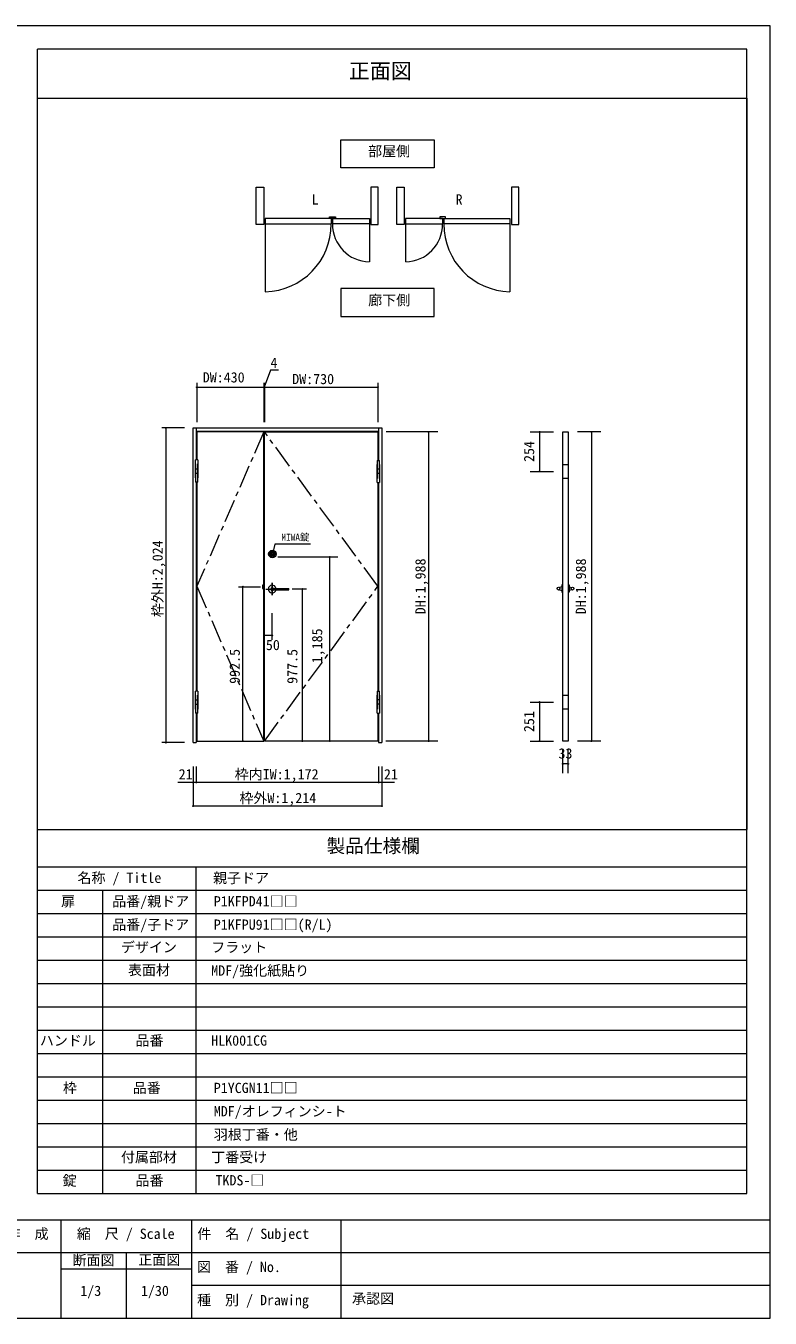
# Model space of a CAD drawing. Units: millimetres on the paper, enlarged 10 times, with parts at other scales. Extents: x -1985 to 2015, y -1370 to 1400.
# Drawn here: x 420 to 2015, y -1370 to 1400 of the extents above; entities that cross this region are included whole.
import ezdxf
from ezdxf.enums import TextEntityAlignment as Align

# ---------------------------------------------------------------- set-up
doc = ezdxf.new("R2010")
doc.units = ezdxf.units.MM
doc.header["$LTSCALE"] = 10
doc.header["$PDMODE"] = 32
doc.header["$PDSIZE"] = 2
doc.linetypes.add('CHAIN1', pattern=[8, 5, -1, 1, -1])
for name, color, linetype, lineweight in [('1-0_下線', 7, 'Continuous', 9), ('1-1_0', 7, 'Continuous', 18), ('3-0', 7, 'Continuous', 9)]:
    doc.layers.add(name, color=color, linetype=linetype, lineweight=lineweight)
doc.styles.add('ＭＳ ゴシック', font='')
doc.styles.get('ＭＳ ゴシック').set_extended_font_data('MS Gothic')

msp = doc.modelspace()

# ---------------------------------------------------------------- linework, layer by layer
at = {"layer": '1-0_下線'}
for p, q in [((785, -1102.5), (785, -402.5)), ((585, -1102.5), (585, -452.5))]:
    msp.add_line(p, q, dxfattribs=at)
at = {"layer": '1-1_0', "lineweight": 9}
for p, q in [((1965, 1350), (445, 1350)), ((445, -322.5), (445, 1350)), ((1965, -1102.5), (1965, 1350)), ((445, 1245), (1965, 1245)), ((445, -322.5), (1965, -322.5)), ((445, -402.5), (1965, -402.5)), ((445, -452.5), (1965, -452.5)), ((445, -502.5), (1965, -502.5)), ((445, -552.5), (1965, -552.5)), ((445, -602.5), (1965, -602.5)), ((445, -652.5), (1965, -652.5)), ((445, -702.5), (1965, -702.5)), ((445, -752.5), (1965, -752.5)), ((445, -802.5), (1965, -802.5)), ((445, -852.5), (1965, -852.5)), ((445, -902.5), (1965, -902.5)), ((445, -952.5), (1965, -952.5)), ((445, -1002.5), (1965, -1002.5)), ((445, -1052.5), (1965, -1052.5)), ((445, -1102.5), (1965, -1102.5)), ((2015, -1160), (-1985, -1160)), ((495, -1160), (495, -1370)), ((775, -1160), (775, -1370)), ((1095, -1160), (1095, -1370)), ((2015, -1230), (-1175, -1230)), ((635, -1230), (635, -1370)), ((775, -1265), (495, -1265)), ((2015, -1300), (775, -1300))]:
    msp.add_line(p, q, dxfattribs=at)
msp.add_lwpolyline([(-1985, -1370), (2015, -1370), (2015, 1400), (-1985, 1400)], close=True, dxfattribs=at)
for points in [[(445, -322.5), (445, 1245), (1965, 1245), (1965, -322.5)], [(445, -1102.5), (445, -322.5), (1965, -322.5)]]:
    msp.add_lwpolyline(points, dxfattribs=at)
at = {"layer": '3-0'}
for p, q in [((932.75, 987.33), (932.75, 830)), ((932.75, 975.33), (1074.15, 975.33)), ((1074.15, 987.33), (1074.15, 975.33)), ((1077.13, 987.33), (1077.13, 975.33)), ((1077.13, 987.33), (1077.13, 975.33)), ((1156.21, 975.33), (1077.13, 975.33)), ((1156.21, 982.05), (1156.21, 894.05)), ((1233.9, 982.05), (1233.9, 894.05)), ((1233.9, 975.33), (1312.99, 975.33)), ((1312.99, 987.33), (1312.99, 975.33)), ((1312.99, 987.33), (1312.99, 975.33)), ((1315.97, 987.33), (1315.97, 975.33)), ((1457.37, 975.33), (1315.97, 975.33)), ((1457.37, 987.33), (1457.37, 830)), ((786.62, 634.53), (786.62, 550.38)), ((786.62, 625.38), (929.96, 625.38)), ((929.96, 634.53), (929.96, 550.38)), ((929.96, 625.38), (931.29, 625.38)), ((931.29, 634.6), (931.29, 550.45)), ((931.29, 625.45), (1174.62, 625.45)), ((1174.62, 634.6), (1174.62, 550.45)), ((759.72, 538.21), (711.76, 538.21)), ((719.78, 539.21), (719.78, -136.46)), ((778.29, 538.21), (1182.96, 538.21)), ((778.29, -136.46), (778.29, 538.21)), ((785.29, 538.21), (785.29, 469.54)), ((785.29, 531.21), (1175.96, 531.21)), ((929.96, 529.54), (786.62, 529.54)), ((786.62, 529.54), (786.62, 469.54)), ((786.62, 529.54), (786.62, 469.54)), ((929.96, -133.12), (929.96, 529.54)), ((931.29, 529.54), (1174.62, 529.54)), ((931.29, -133.12), (931.29, 529.54)), ((1174.62, 529.54), (1174.62, 469.54)), ((1174.62, 529.54), (1174.62, 468.54)), ((1175.96, 538.21), (1175.96, 468.54)), ((1182.96, 538.21), (1182.96, -136.46)), ((1253.17, 529.54), (1191.83, 529.54)), ((1303.17, 529.54), (1253.17, 529.54)), ((1283.17, 529.54), (1283.17, -133.12)), ((1500.9, 529.54), (1550.9, 529.54)), ((1520.9, 529.54), (1520.9, 444.88)), ((1570.9, 529.54), (1581.9, 529.54)), ((1570.9, -133.12), (1570.9, 529.54)), ((1581.9, 529.54), (1581.9, -133.12)), ((1651.9, 529.54), (1601.9, 529.54)), ((1631.9, 529.54), (1631.9, -133.12)), ((783.2, 430.88), (783.2, 469.54)), ((788.7, 469.54), (783.2, 469.54)), ((783.2, 460.88), (783.2, 422.21)), ((783.2, 450.61), (788.7, 450.61)), ((788.7, 469.54), (788.7, 430.88)), ((788.7, 422.21), (788.7, 460.88)), ((1172.55, 468.54), (1172.55, 429.88)), ((1172.55, 468.54), (1178.05, 468.54)), ((1172.55, 421.21), (1172.55, 459.88)), ((1178.05, 449.61), (1172.55, 449.61)), ((1178.05, 429.88), (1178.05, 468.54)), ((1178.05, 459.88), (1178.05, 421.21)), ((1500.9, 444.88), (1550.9, 444.88)), ((783.2, 441.15), (788.7, 441.15)), ((788.7, 422.21), (783.2, 422.21)), ((785.29, 422.21), (785.29, -25.79)), ((786.62, 422.21), (786.62, -24.79)), ((786.62, 422.21), (786.62, -25.79)), ((1178.05, 440.15), (1172.55, 440.15)), ((1172.55, 421.21), (1178.05, 421.21)), ((1174.62, 421.21), (1174.62, -25.79)), ((1175.96, 421.21), (1175.96, -25.79)), ((953.75, 288.75), (948.29, 267.88)), ((1030.23, 288.75), (953.75, 288.75)), ((943.48, 268.38), (953.1, 268.38)), ((953.1, 268.38), (953.1, 267.38)), ((875.98, 197.71), (922.63, 197.71)), ((885.13, -133.12), (885.13, 197.71)), ((934.62, 192.71), (961.29, 192.71)), ((934.62, 192.71), (961.29, 192.71)), ((1021.67, 192.71), (990.57, 192.71)), ((1012.51, -133.12), (1012.51, 192.71)), ((947.96, 84.26), (947.96, 141.29)), ((947.96, 93.42), (931.29, 93.42)), ((783.2, -64.46), (783.2, -25.79)), ((788.7, -25.79), (783.2, -25.79)), ((788.7, -25.79), (788.7, -64.46)), ((1172.55, -25.79), (1172.55, -64.46)), ((1172.55, -25.79), (1178.05, -25.79)), ((1178.05, -64.46), (1178.05, -25.79)), ((783.2, -34.46), (783.2, -73.12)), ((783.2, -44.72), (788.7, -44.72)), ((783.2, -54.19), (788.7, -54.19)), ((788.7, -73.12), (788.7, -34.46)), ((1172.55, -73.12), (1172.55, -34.46)), ((1178.05, -44.72), (1172.55, -44.72)), ((1178.05, -54.19), (1172.55, -54.19)), ((1178.05, -34.46), (1178.05, -73.12)), ((1500.9, -49.46), (1550.9, -49.46)), ((1520.9, -49.46), (1520.9, -133.12)), ((788.7, -73.12), (783.2, -73.12)), ((785.29, -73.12), (785.29, -136.46)), ((786.62, -73.12), (786.62, -133.12)), ((1172.55, -73.12), (1178.05, -73.12)), ((1174.62, -73.12), (1174.62, -133.12)), ((759.72, -136.46), (711.76, -136.46)), ((778.29, -136.46), (785.29, -136.46)), ((786.62, -133.12), (929.96, -133.12)), ((1174.62, -133.12), (931.29, -133.12)), ((1303.17, -133.12), (1191.17, -133.12)), ((1500.9, -133.12), (1550.9, -133.12)), ((1581.9, -133.12), (1570.9, -133.12)), ((1651.9, -133.12), (1601.9, -133.12)), ((1570.9, -202.12), (1570.9, -152.12)), ((1581.9, -202.12), (1581.9, -152.12)), ((778.29, -187.25), (778.29, -272.61)), ((785.29, -187.25), (785.29, -221.69)), ((1175.96, -187.25), (1175.96, -221.69)), ((1182.96, -187.25), (1182.96, -272.61)), ((1581.9, -182.12), (1570.9, -182.12)), ((1209.71, -221.69), (745.54, -221.69)), ((1182.96, -272.61), (777.29, -272.61))]:
    msp.add_line(p, q, dxfattribs=at)
at = {"layer": '3-0', "linetype": 'CHAIN1'}
for p, q in [((929.96, 529.54), (786.62, 198.71)), ((786.62, 198.71), (929.96, -133.12))]:
    msp.add_line(p, q, dxfattribs=at)
at = {"layer": '3-0', "color": 4}
for p, q in [((960.29, 261.88), (1088.64, 261.88)), ((1071.4, -133.12), (1071.4, 261.88)), ((1088.64, -133.12), (1039.35, -133.12))]:
    msp.add_line(p, q, dxfattribs=at)
at = {"layer": '3-0', "color": 3, "lineweight": 13}
for p, q in [((927.29, 201.23), (927.29, 194.03)), ((931.29, 201.23), (927.29, 201.23)), ((931.29, 201.07), (927.29, 201.07)), ((927.29, 194.19), (931.29, 194.19)), ((927.29, 194.03), (931.29, 194.03)), ((931.29, 194.03), (931.29, 201.23)), ((945.19, 194.21), (983.29, 194.21)), ((1568.4, 197.71), (1563.29, 196.04)), ((1584.4, 197.71), (1589.52, 196.04)), ((945.19, 191.21), (983.29, 191.21)), ((983.62, 191.54), (983.62, 193.88)), ((1563.29, 191.38), (1568.4, 189.71)), ((1589.52, 191.38), (1584.4, 189.71))]:
    msp.add_line(p, q, dxfattribs=at)
at = {"layer": '3-0', "color": 4, "linetype": 'CHAIN1'}
for p, q in [((947.96, 206.13), (947.96, 179.38)), ((934.62, 192.71), (961.29, 192.71))]:
    msp.add_line(p, q, dxfattribs=at)
at = {"layer": '3-0'}
for points in [[(1095.06, 1155.93), (1295.06, 1155.93), (1295.06, 1095.93), (1095.06, 1095.93)], [(929.66, 974.46), (913.66, 974.46), (913.66, 1054.46), (929.66, 1054.46)], [(1159.3, 974.46), (1175.3, 974.46), (1175.3, 1054.46), (1159.3, 1054.46)], [(1230.81, 974.46), (1214.81, 974.46), (1214.81, 1054.46), (1230.81, 1054.46)], [(1460.46, 974.46), (1476.46, 974.46), (1476.46, 1054.46), (1460.46, 1054.46)], [(1083.26, 987.33), (1070.62, 987.33), (1070.62, 990.95), (1083.26, 990.95)], [(1306.86, 987.33), (1319.49, 987.33), (1319.49, 990.95), (1306.86, 990.95)], [(1095.06, 777.25), (1295.06, 777.25), (1295.06, 837.25), (1095.06, 837.25)], [(1570.9, 459.88), (1581.9, 459.88), (1581.9, 429.88), (1570.9, 429.88)], [(1581.9, -64.46), (1570.9, -64.46), (1570.9, -34.46), (1581.9, -34.46)]]:
    msp.add_lwpolyline(points, close=True, dxfattribs=at)
for points in [[(1074.15, 987.33), (932.75, 987.33), (932.75, 975.33)], [(1077.13, 987.33), (1156.21, 987.33), (1156.21, 975.33)], [(1312.99, 987.33), (1233.9, 987.33), (1233.9, 975.33)], [(1315.97, 987.33), (1457.37, 987.33), (1457.37, 975.33)], [(961.48, 661.86), (944.03, 661.86), (930.62, 625.38)], [(943.48, 268.38), (943.48, 267.38), (953.1, 267.38)], [(947.96, 206.13), (947.96, 179.38), (947.96, 206.13)], [(1175.96, -73.12), (1175.96, -136.46), (1182.96, -136.46)]]:
    msp.add_lwpolyline(points, dxfattribs=at)
at = {"layer": '3-0', "linetype": 'CHAIN1'}
msp.add_lwpolyline([(931.29, -133.12), (1174.62, 198.71), (931.29, 529.54)], dxfattribs=at)
at = {"layer": '3-0', "color": 3, "lineweight": 13}
for points in [[(1570.9, 201.54), (1568.4, 201.54), (1568.4, 185.88), (1570.9, 185.88)], [(1581.9, 201.54), (1584.4, 201.54), (1584.4, 185.88), (1581.9, 185.88)]]:
    msp.add_lwpolyline(points, dxfattribs=at)
at = {"layer": '3-0'}
for radius in [8, 5.67]:
    msp.add_circle((948.29, 267.88), radius, dxfattribs=at)
at = {"layer": '3-0', "color": 3, "lineweight": 13}
for centre in [(1561.4, 193.71), (1591.4, 193.71)]:
    msp.add_circle(centre, 3, dxfattribs=at)
at = {"layer": '3-0'}
for centre, radius, start, end in [((929.66, 974.46), 144.49, 271.37699, 0.34565), ((1157.94, 974.85), 80.81, 179.65435, 268.62301), ((1232.17, 974.85), 80.81, 271.37699, 0.34565), ((1460.46, 974.46), 144.49, 179.65435, 268.62301), ((948.29, 267.88), 3.52, 8.15761, 171.84239), ((948.29, 267.88), 3.52, 188.15761, 351.84239)]:
    msp.add_arc(centre, radius, start, end, dxfattribs=at)
at = {"layer": '3-0', "color": 3, "lineweight": 13}
for centre, radius, start, end in [((947.96, 192.71), 8.33, 10.36976, 349.63024), ((947.96, 192.71), 3.33, 26.74368, 333.25632), ((945.19, 193.88), 0.333, 90, 150.46654), ((983.29, 193.88), 0.333, 0, 90), ((945.19, 191.54), 0.333, 210.66959, 270), ((983.29, 191.54), 0.333, 270, 0)]:
    msp.add_arc(centre, radius, start, end, dxfattribs=at)
at = {"layer": '3-0'}
for p in [(786.62, 625.38), (929.96, 625.38), (931.29, 625.45), (1174.62, 625.45), (719.78, 538.21), (1283.17, 529.54), (1520.9, 529.54), (1631.9, 529.54), (1520.9, 444.88), (885.13, 197.71), (1012.51, 192.71), (931.29, 93.42), (947.96, 93.42), (1520.9, -49.46), (719.78, -136.46), (885.13, -133.12), (1012.51, -133.12), (1283.17, -133.12), (1520.9, -133.12), (1631.9, -133.12), (1570.9, -182.12), (1581.9, -182.12), (778.29, -221.69), (785.29, -221.69), (1175.96, -221.69), (1182.96, -221.69), (778.29, -272.61), (1182.96, -272.61)]:
    msp.add_point(p, dxfattribs=at)
at = {"layer": '3-0', "color": 4}
for p in [(1071.4, 261.88), (1071.4, -133.12)]:
    msp.add_point(p, dxfattribs=at)

# ---------------------------------------------------------------- texts
at = {"layer": '1-0_下線', "style": 'ＭＳ ゴシック'}
for s, p in [('錠', (498.94, -1092.57)), ('品番', (655, -1092.5)), ('TKDS-□', (826.41, -1092.1))]:
    msp.add_text(s, height=21.99, dxfattribs=at).set_placement(p, align=Align.BOTTOM_LEFT)
at = {"layer": '1-1_0', "style": 'ＭＳ ゴシック'}
for s, height, p in [('正面図', 32.99, (1112.24, 1276.98)), ('製品仕様欄', 29.33, (1064.4, -381.07)), ('名称 / Title', 21.99, (530.62, -443.76)), ('親子ドア', 21.99, (821.19, -444.06)), ('扉', 21.99, (495.55, -494.06)), ('品番/親ドア', 21.99, (605.14, -494.06)), ('P1KFPD41□□', 21.99, (822.73, -494.06)), ('品番/子ドア', 21.99, (605.14, -544.06)), ('P1KFPU91□□(R/L)', 21.99, (822.73, -544.06)), ('デザイン', 21.99, (623.75, -592.5)), ('フラット', 21.99, (817.24, -592.5)), ('表面材', 21.99, (638.85, -641.43)), ('MDF/強化紙貼り', 21.99, (817.24, -642.5)), ('ハンドル', 21.99, (450, -792.5)), ('品番', 21.99, (655, -792.5)), ('HLK001CG', 21.99, (817.24, -792.5)), ('枠', 21.99, (499.51, -894.06)), ('品番', 21.99, (649.14, -894.06)), ('P1YCGN11□□', 21.99, (822.73, -894.06)), ('MDF/オレフィンシ-ト', 21.99, (822.73, -944.06)), ('羽根丁番・他', 21.99, (822.73, -994.06)), ('付属部材', 21.99, (623.75, -1042.5)), ('丁番受け', 21.99, (817.24, -1042.5)), ('作\u3000成', 21.99, (378.67, -1206.71)), ('縮\u3000尺 / Scale', 21.99, (529.18, -1206.71)), ('件\u3000名 / Subject', 21.99, (787.61, -1206.74)), ('断面図', 21.99, (520.15, -1263.28)), ('正面図', 21.99, (660.95, -1262.57)), ('図\u3000番 / No.', 21.99, (786.77, -1277.85)), ('1/3', 21.99, (536.67, -1328.95)), ('1/30', 21.99, (666.67, -1328.95)), ('種\u3000別 / Drawing', 21.99, (786.94, -1348.79)), ('承認図', 21.99, (1119.03, -1345.6))]:
    msp.add_text(s, height=height, dxfattribs=at).set_placement(p, align=Align.BOTTOM_LEFT)
at = {"layer": '3-0', "style": 'ＭＳ ゴシック'}
for s, height, p in [('部屋側', 21.99, (1153.44, 1113.91)), ('L', 21.99, (1032.56, 1010.27)), ('R', 21.99, (1340.89, 1010.27)), ('廊下側', 21.99, (1153.56, 794.35)), ('4', 21.99, (944.16, 660.3)), ('DW:430', 21.99, (799.12, 628.99)), ('DW:730', 21.99, (990.79, 625.45)), ('MIWA錠', 14.66, (967.52, 292.21)), ('50', 21.99, (934.4, 55.34)), ('33', 21.99, (1561.4, -177.12)), ('21', 21.99, (747.52, -221.69)), ('枠内IW:1,172', 21.99, (867.62, -221.69)), ('21', 21.99, (1187.32, -221.69)), ('枠外W:1,214', 21.99, (877.62, -272.61))]:
    msp.add_text(s, height=height, dxfattribs=at).set_placement(p, align=Align.BOTTOM_LEFT)
for s, p in [('254', (1515.9, 465.21)), ('枠外H:2,024', (719.78, 132.45)), ('DH:1,988', (1283.06, 138.71)), ('DH:1,988', (1626.9, 138.71)), ('1,185', (1061.7, 33.65)), ('992.5', (885.13, -10.41)), ('977.5', (1008.54, -10.41)), ('251', (1515.9, -113.79))]:
    msp.add_text(s, height=21.99, rotation=90, dxfattribs=at).set_placement(p, align=Align.BOTTOM_LEFT)

doc.saveas('drawing.dxf')
